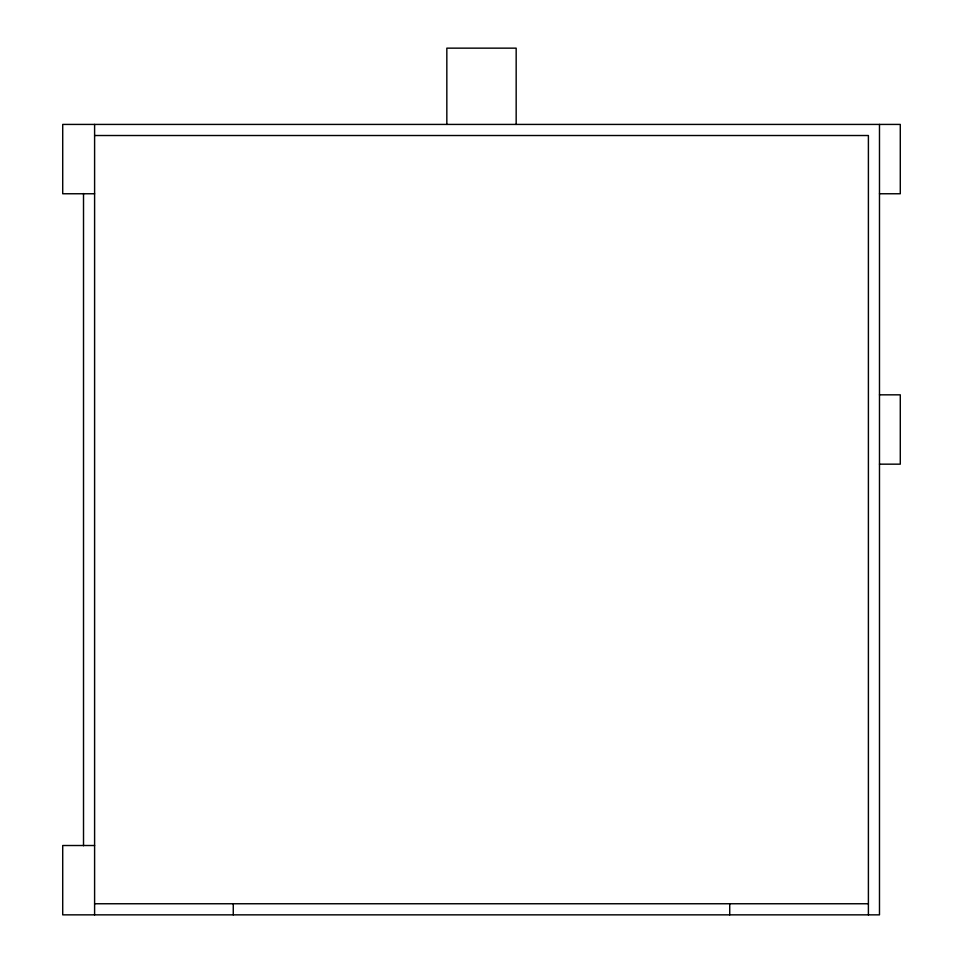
<?xml version="1.0" encoding="UTF-8"?>
<svg xmlns="http://www.w3.org/2000/svg" width="963" height="963" viewBox="0 0 963 963"><rect width="100%" height="100%" fill="white"/><g stroke="black" fill="none" stroke-linecap="round" stroke-linejoin="round"><path stroke-width="1.44" d="M94.603 135.518L868.397 135.518L868.397 914.85M94.603 193.756L62.715 193.756L62.715 124.42L900.285 124.42L900.285 193.756L879.484 193.756M879.484 394.83L900.285 394.83L900.285 464.166L879.484 464.166M94.603 845.514L62.715 845.514L62.715 914.85L879.484 914.85L879.484 124.42M94.603 903.751L868.397 903.751M729.725 903.751L729.725 914.85M516.168 124.42L516.168 48.15L446.832 48.15L446.832 124.42M233.263 903.751L233.263 914.85M94.603 124.42L94.603 914.85M83.516 193.539L83.516 845.731"/></g></svg>
